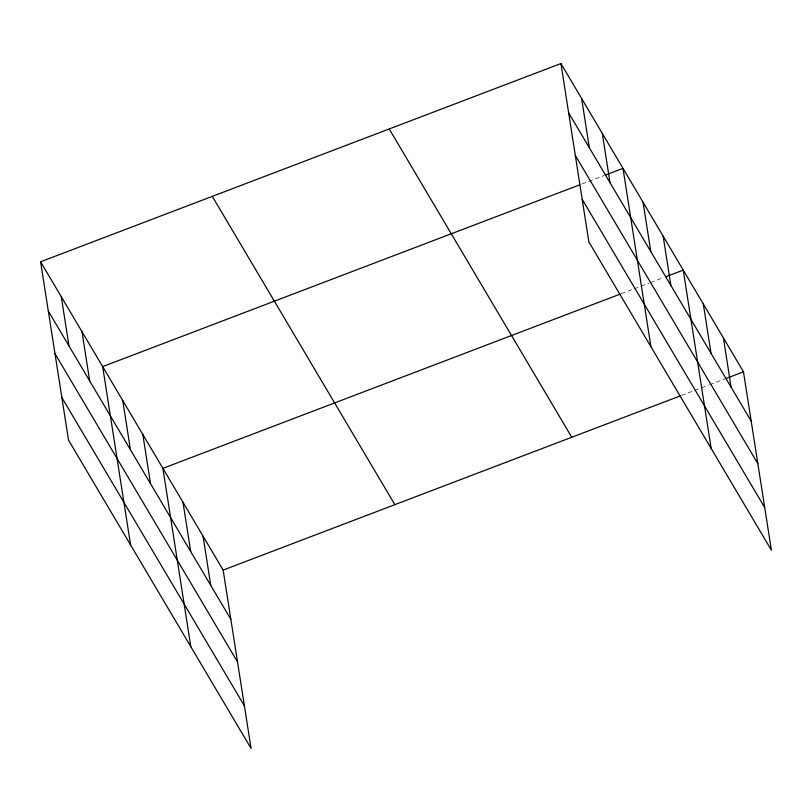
<?xml version="1.0" encoding="UTF-8"?>
<svg xmlns="http://www.w3.org/2000/svg" width="812" height="812" viewBox="0 0 812 812"><rect width="100%" height="100%" fill="white"/><g stroke="black" fill="none" stroke-linecap="round" stroke-linejoin="round"><path stroke-width="0.61" stroke-dasharray="4.06 3.04" d="M582.113 183.938L604.301 175.473M621.322 293.68L633.005 289.234M634.172 288.788L640.008 286.565M641.175 286.118L649.356 283.002M650.524 282.556L663.374 277.663M681.562 395.414L693.235 390.968M694.402 390.521L700.248 388.298M701.416 387.852L708.419 385.182M709.597 384.736L724.781 378.95"/><path stroke-width="1.22" d="M40.6 261.789L223.138 570.085L251.07 748.461L68.533 440.175L40.6 261.789L560.93 63.539L743.467 371.825L771.4 550.211L588.862 241.915L560.93 63.539M579.768 184.821L102.667 366.608L130.6 544.994M605.468 175.037L622.987 168.358L650.93 346.734M620.155 294.127L162.897 468.351L190.83 646.728M665.708 276.77L683.227 270.091L711.16 448.468M223.138 570.085L680.385 395.86M725.948 378.504L743.467 371.825M568.644 112.807L751.181 421.103M575.312 155.417L757.85 463.703M582.194 199.316L764.731 507.601M389.222 128.966L571.76 437.252M212.308 196.372L394.845 504.658M48.314 311.057L230.852 619.353M54.983 353.667L237.53 661.963M61.864 397.565L244.402 705.861M723.39 337.914L731.104 387.192M703.304 304.003L711.028 353.281M663.15 236.18L670.864 285.448M643.074 202.269L650.788 251.537M602.301 133.422L610.015 182.69M581.615 98.475L589.329 147.743M203.061 536.174L210.775 585.442M182.984 502.263L190.698 551.531M142.821 434.43L150.535 483.708M122.744 400.519L130.458 449.797M81.971 331.672L89.696 380.94M61.286 296.735L69 346.003"/></g></svg>
